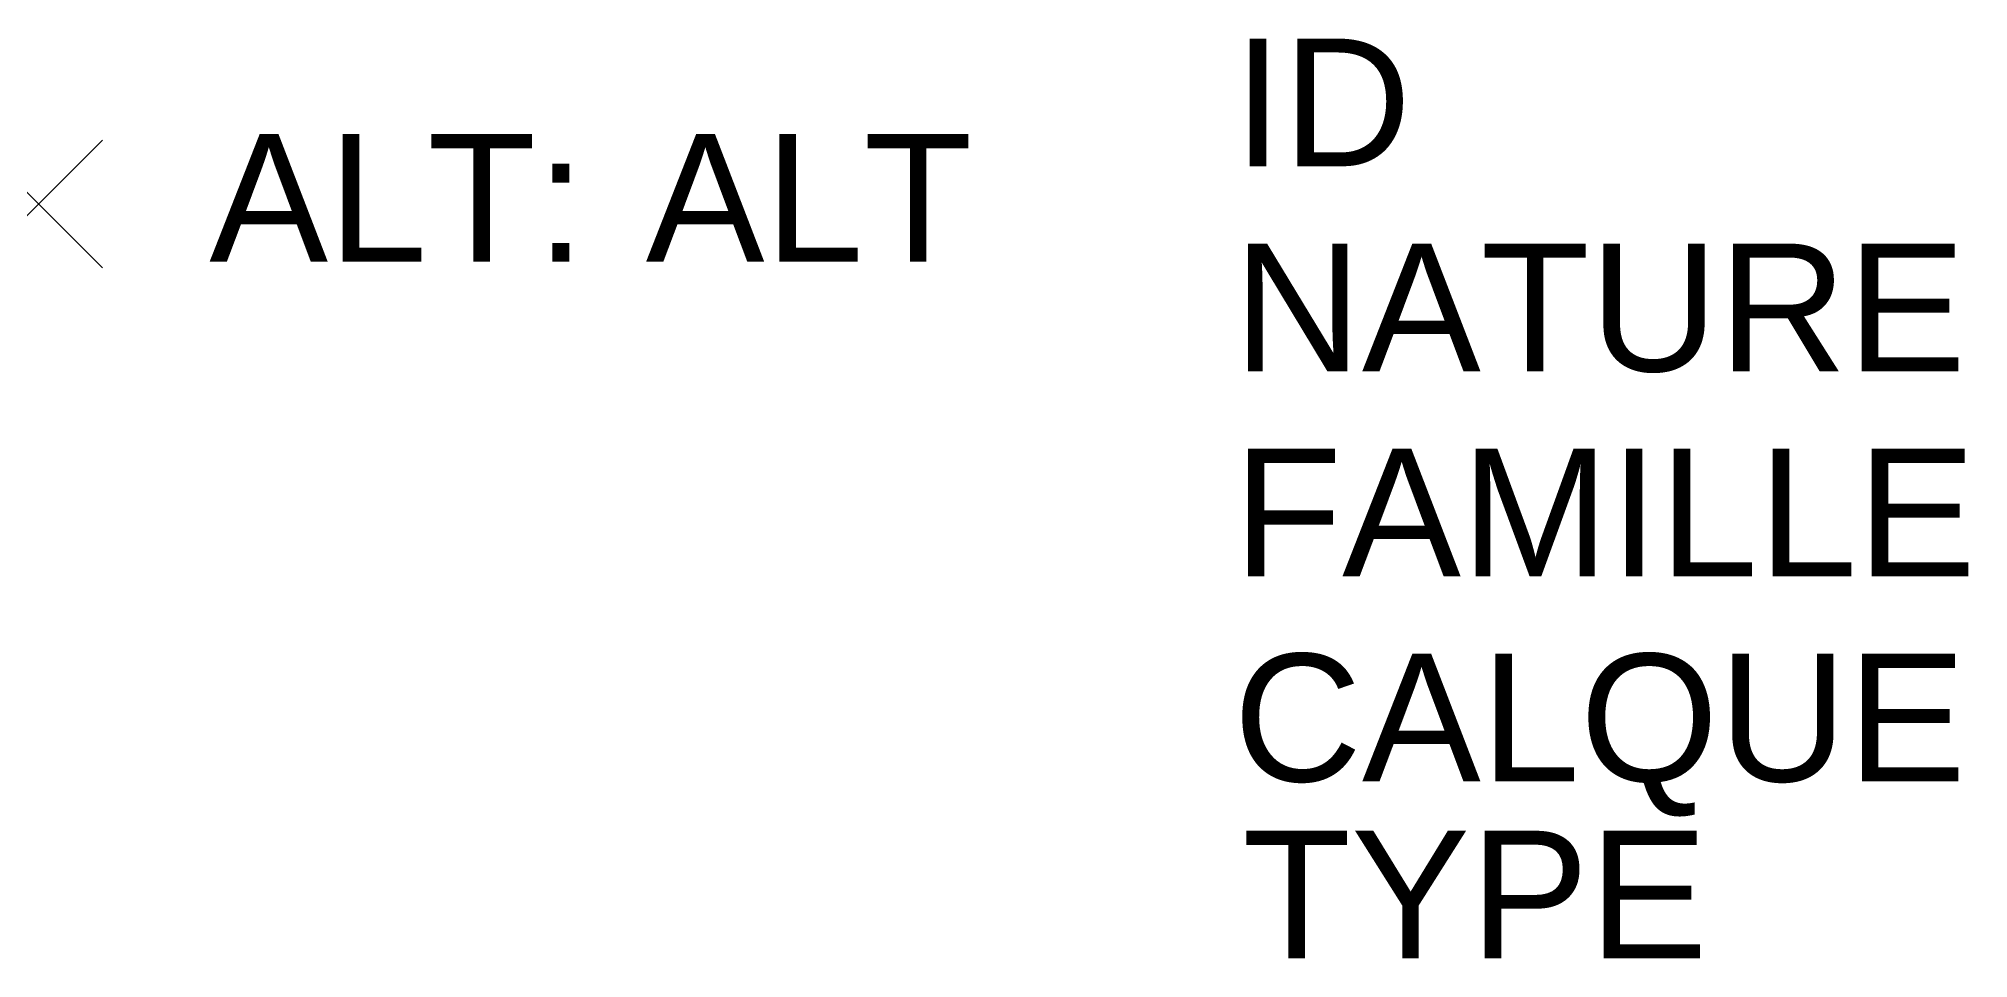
# Model space of a CAD drawing. Header units: metres. Extents: x 0 to 3.03, y -1.18 to 0.26.
import ezdxf
from ezdxf.enums import TextEntityAlignment as Align

# ---------------------------------------------------------------- set-up
doc = ezdxf.new("R2010")
doc.units = ezdxf.units.M
doc.header["$PDMODE"] = 3
doc.header["$PDSIZE"] = 0.1
doc.linetypes.add('Socle_Continu', pattern=[2.5, 2.5, 0])
doc.layers.add('SIGNV_SCI', color=20, linetype='Socle_Continu', lineweight=13)
doc.styles.add('Reseaux', font='arial.ttf')
doc.styles.get("Standard").update_dxf_attribs({"font": 'arial.ttf'})

msp = doc.modelspace()

# ---------------------------------------------------------------- linework, layer by layer
at = {"layer": 'SIGNV_SCI', "linetype": 'Socle_Continu'}
msp.add_point((0, 0), dxfattribs=at)

# ---------------------------------------------------------------- texts
at = {"layer": 'SIGNV_SCI', "linetype": 'Socle_Continu', "insert": (0.2675, 0.0095), "char_height": 0.2, "attachment_point": 4}
msp.add_mtext_dynamic_manual_height_columns('ALT:', width=0.462726, gutter_width=1, heights=[0], dxfattribs=at)
at = {"layer": 'SIGNV_SCI', "linetype": 'Socle_Continu', "style": 'Reseaux', "flags": 9}
for tag, p, s in [('ID', (1.8726, 0.0592), 'HP_0572'), ('NATURE', (1.8726, -0.2621), 'Altitude supplémentaire')]:
    msp.add_attdef(tag, p, s, height=0.2, dxfattribs=at)
at = {"layer": 'SIGNV_SCI', "linetype": 'Socle_Continu'}
msp.add_attdef('ALT', text='00.00', height=0.2, dxfattribs=at).set_placement((0.9517, 0.0095), align=Align.MIDDLE_LEFT)
at = {"layer": 'SIGNV_SCI', "linetype": 'Socle_Continu', "flags": 9}
for tag, p, s in [('FAMILLE', (1.8726, -0.5834), 'Signalisation verticale'), ('CALQUE', (1.8726, -0.9047), 'SIGNV_SCI'), ('TYPE', (1.8868, -1.1819), 'NR')]:
    msp.add_attdef(tag, p, s, height=0.2, dxfattribs=at)

doc.saveas('drawing.dxf')
